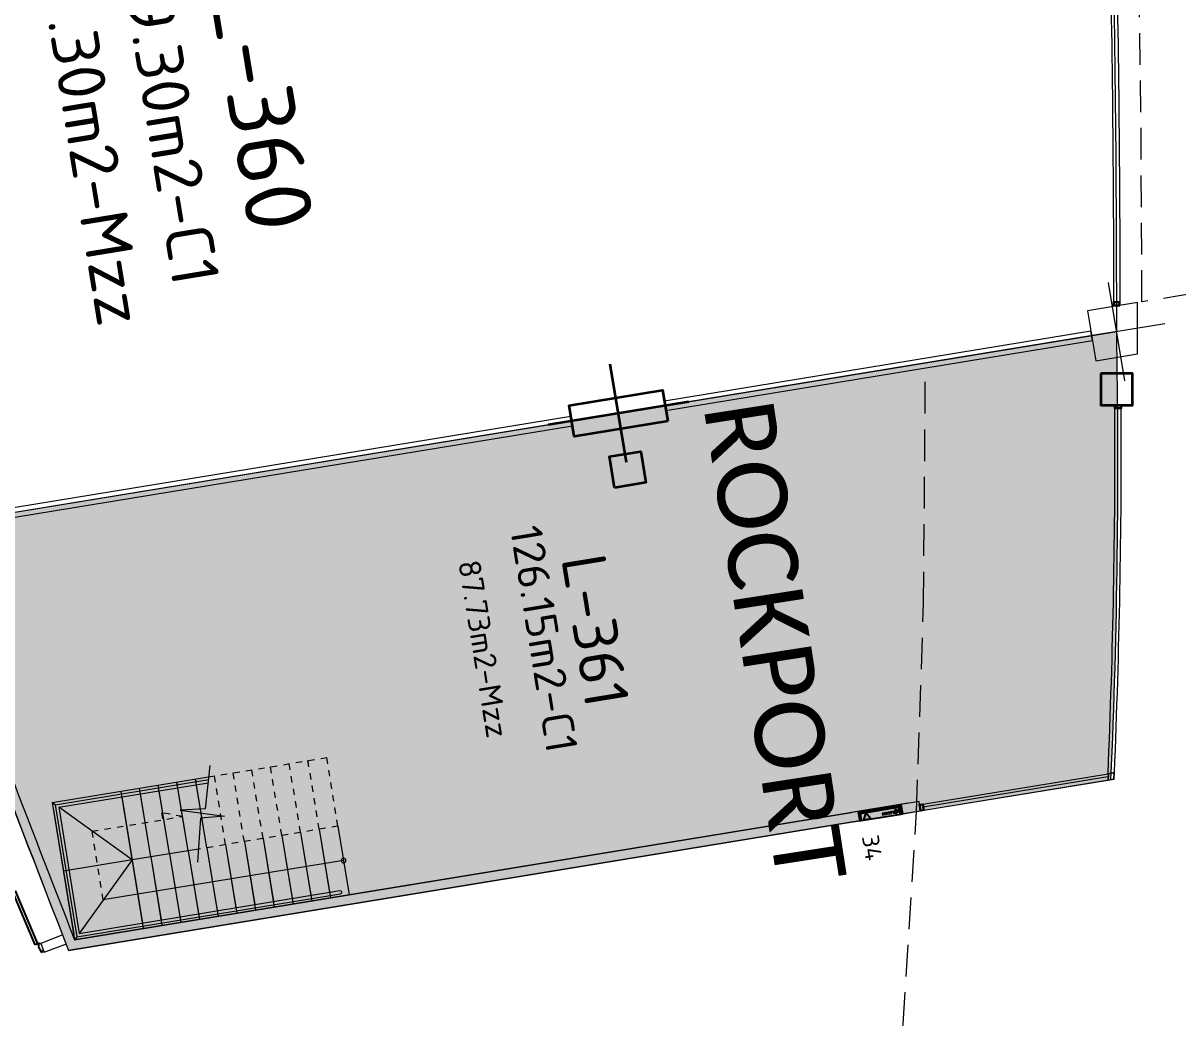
# Model space of a CAD drawing. Header units: metres. Extents: x 2 to 659295185, y -28 to 1124222152.
# Drawn here: x 655526.47 to 655544.74, y 1126324.15 to 1126339.88 of the extents above; entities that cross this region are included whole.
import ezdxf
from ezdxf.enums import TextEntityAlignment as Align

# ---------------------------------------------------------------- set-up
doc = ezdxf.new("R2010")
doc.units = ezdxf.units.M
doc.header["$MEASUREMENT"] = 0
for name, pattern in [('CCSM_C1_CUERPO CK$0$HIDDEN', [0.375, 0.25, -0.125]), ('CCSM_C1_CUERPO EL$0$DASHED', [0.75, 0.5, -0.25]), ('CCSM_C1_CUERPO FM$0$CONTINUA', [0]), ('CCSM_C1_CUERPO FM$0$DASHED', [0.75, 0.5, -0.25]), ('CCSM_C1_CUERPO NS$0$CONTINUA', [0]), ('CCSM_C1_CUERPO NS$0$HIDDEN', [0.375, 0.25, -0.125]), ('CONTINUA', [0]), ('DASHDOT', [1, 0.5, -0.25, 0, -0.25]), ('HIDDEN', [0.375, 0.25, -0.125])]:
    doc.linetypes.add(name, pattern=pattern)
doc.layers.get('0').update_dxf_attribs({"linetype": 'CONTINUOUS'})
for name, color, linetype in [('CCSM_C1_CUERPO EL$0$A-AREAS COMERCIALES', 151, 'CONTINUOUS'), ('CCSM_C1_CUERPO EL$0$A-FRENTE DE LOCAL', 4, 'CONTINUOUS'), ('CCSM_C1_CUERPO EL$0$A-LOCAL ID', 7, 'CONTINUOUS'), ('CCSM_C1_CUERPO EL$0$A-MARCOS LOCALES', 4, 'CONTINUOUS'), ('CCSM_C1_CUERPO EL$0$A-PROYECCIONES', 5, 'CCSM_C1_CUERPO EL$0$DASHED'), ('CCSM_C1_CUERPO EL$0$ID_AREA EXACTA', 7, 'CONTINUOUS'), ('CCSM_C1_CUERPO EL$0$ID_Nº LOCAL', 7, 'CONTINUOUS'), ('CCSM_C1_CUERPO EL$0$ID_RUBRO', 7, 'CONTINUOUS'), ('CCSM_C1_CUERPO FM$0$A-AREAS COMERCIALES', 151, 'CONTINUOUS'), ('CCSM_C1_CUERPO FM$0$A-EQUIPOS', 9, 'CONTINUOUS'), ('CCSM_C1_CUERPO FM$0$A-FRENTE DE LOCAL', 4, 'CCSM_C1_CUERPO FM$0$CONTINUA'), ('CCSM_C1_CUERPO FM$0$A-LOCAL ID', 7, 'CONTINUOUS'), ('CCSM_C1_CUERPO FM$0$A-MARCOS  LOCALES', 4, 'CCSM_C1_CUERPO FM$0$CONTINUA'), ('CCSM_C1_CUERPO FM$0$A-PARED', 2, 'CCSM_C1_CUERPO FM$0$CONTINUA'), ('CCSM_C1_CUERPO FM$0$A-PROYECCIONES', 5, 'CCSM_C1_CUERPO FM$0$DASHED'), ('CCSM_C1_CUERPO FM$0$ID_AREA EXACTA', 7, 'CONTINUOUS'), ('CCSM_C1_CUERPO FM$0$ID_Nº LOCAL', 7, 'CONTINUOUS'), ('CCSM_C1_CUERPO FM$0$ID_RUBRO', 7, 'CONTINUOUS'), ('CCSM_C1_CUERPO NS$0$A-PARED', 2, 'CCSM_C1_CUERPO NS$0$CONTINUA'), ('CCSM_C1_CUERPO NS$0$A-PUERTA', 5, 'CCSM_C1_CUERPO NS$0$CONTINUA')]:
    doc.layers.add(name, color=color, linetype=linetype)
for name, color, linetype, lineweight in [('CCSM_C1_CUERPO FM$0$ENUMERACIÓN DE CAJETIN DE EXTINSIÓN', 8, 'CONTINUOUS', 0), ('CCSM_XREF ESTRUCTURA15$0$E-CA-COLUMNA', 2, 'CONTINUOUS', 35), ('CCSM_XREF ESTRUCTURA15$0$E-CL-COLUMNA', 2, 'CONTINUOUS', 35), ('CCSM_XREF ESTRUCTURA15$0$E-CM-COLUMNA', 2, 'CONTINUOUS', 35), ('LOCALES ASIGNADOS', 41, 'DASHDOT', 0), ('NOMBRES LOCATARIOS', 7, 'CONTINUA', 0), ('XREF ESCALERAS', 252, 'CONTINUOUS', 0)]:
    doc.layers.add(name, color=color, linetype=linetype, lineweight=lineweight)
doc.styles.add('CCSM_C1_CUERPO EL$0$ROMANS', font='romans__.ttf')
doc.styles.add('CCSM_C1_CUERPO FM$0$ROMANS', font='romans__.ttf')
doc.styles.get("Standard").update_dxf_attribs({"font": 'tahoma.ttf'})

# ---------------------------------------------------------------- blocks, each defined once
blk = doc.blocks.new('CCSM_C1_CUERPO EL$0$MARCO LOCAL-COLUMNA')
at = {"layer": 'CCSM_C1_CUERPO EL$0$A-MARCOS LOCALES'}
for points in [[(655585.123, 1126575.588), (655585.173, 1126575.588), (655585.173, 1126575.488), (655585.123, 1126575.488)], [(655585.128, 1126575.583), (655585.168, 1126575.583), (655585.168, 1126575.493), (655585.128, 1126575.493)]]:
    blk.add_lwpolyline(points, close=True, dxfattribs=at)
blk = doc.blocks.new('CCSM_C1_CUERPO EL$0$IDENT LOCAL')
at = {"style": 'CCSM_C1_CUERPO EL$0$ROMANS'}
for tag, height, p in [('NºLOCAL', 0.7, (0.201, 1.671)), ('AREA-EXACTA', 0.5, (0, 0.85)), ('RUBRO', 0.35, (0, 0)), ('USO', 0.35, (0, -0.85))]:
    blk.add_attdef(tag, text='', height=height, dxfattribs=at).set_placement(p, align=Align.BOTTOM_CENTER)
blk = doc.blocks.new('CCSM_C1_CUERPO FM$0$FRENTE DE LOCAL2')
for points in [[(-0.05, -0.05), (-0.05, 0), (0.05, 0), (0.05, -0.05)], [(-0.045, -0.045), (-0.045, -0.005), (0.045, -0.005), (0.045, -0.045)]]:
    blk.add_lwpolyline(points, close=True)
blk = doc.blocks.new('CCSM_C1_CUERPO FM$0$CAJA DE MANGUERA')
for points in [[(0.444, 0.073), (0.473, -0.106), (0.44, -0.111), (0.417, 0.034), (-0.406, -0.1), (-0.382, -0.246), (-0.415, -0.251), (-0.444, -0.073)], [(0.417, 0.034), (0.44, -0.111), (-0.382, -0.246), (-0.406, -0.1)], [(0.299, 0.008), (0.393, -0.108), (0.246, -0.132)], [(-0.378, -0.123), (-0.288, -0.201), (-0.303, -0.111), (-0.363, -0.214)]]:
    blk.add_lwpolyline(points, close=True)
for points in [[(-0.295, -0.156), (-0.019, -0.111), (-0.012, -0.152)], [(-0.248, -0.149), (-0.241, -0.193)], [(-0.196, -0.14), (-0.189, -0.185)], [(-0.151, -0.133), (-0.144, -0.177)], [(-0.107, -0.125), (-0.1, -0.17)], [(-0.062, -0.118), (-0.055, -0.163)]]:
    blk.add_lwpolyline(points)
blk = doc.blocks.new('CCSM_C1_CUERPO NS$0$P.Der 100.15')
for p, q in [((-0.045, 0.91), (-0.085, 0.91)), ((-0.085, 0), (-0.085, 0.91)), ((-0.045, 0.91), (-0.045, 0)), ((-0.985, -0.015), (-0.985, 0)), ((-0.985, 0), (-0.96, 0)), ((-0.96, 0), (-0.96, -0.045)), ((-0.04, 0), (-0.04, -0.045)), ((-0.015, 0), (-0.04, 0)), ((-0.015, -0.015), (-0.015, 0)), ((-1, -0.015), (-0.985, -0.015)), ((-1, -0.135), (-0.985, -0.135)), ((-0.985, -0.135), (-0.985, -0.15)), ((-0.985, -0.15), (-0.96, -0.15)), ((-0.96, -0.045), (-0.95, -0.045)), ((-0.95, -0.045), (-0.96, -0.15)), ((-0.045, 0), (-0.085, 0)), ((-0.05, -0.045), (-0.04, -0.15)), ((-0.04, -0.045), (-0.05, -0.045)), ((-0.015, -0.15), (-0.04, -0.15)), ((0, -0.015), (-0.015, -0.015)), ((0, -0.135), (-0.015, -0.135)), ((-0.015, -0.135), (-0.015, -0.15))]:
    blk.add_line(p, q)
at = {"color": 8, "linetype": 'CCSM_C1_CUERPO NS$0$HIDDEN'}
blk.add_arc((-0.045, 0), 0.91, 92.5193, 180, dxfattribs=at)
blk = doc.blocks.new('CCSM_XREF ESTRUCTURA15$0$CCSM_COLUMNA REC')
at = {"layer": 'CCSM_XREF ESTRUCTURA15$0$E-CA-COLUMNA'}
blk.add_lwpolyline([(-0.25, -0.25), (0.25, -0.25), (0.25, 0.25), (-0.25, 0.25)], close=True, dxfattribs=at)
blk = doc.blocks.new('CCSM_XREF ESTRUCTURA15$0$COLUM REC 150x50mid')
at = {"color": 5}
for p, q in [((0, 1.124), (0, -1.124)), ((-0.789, 0), (0.789, 0))]:
    blk.add_line(p, q, dxfattribs=at)
blk.add_lwpolyline([(-0.25, 0.75), (-0.25, -0.75), (0.25, -0.75), (0.25, 0.75)], close=True)
blk = doc.blocks.new('CCSM_C1_CUERPO FM$0$IDENT LOCAL')
at = {"style": 'CCSM_C1_CUERPO FM$0$ROMANS'}
for tag, height, p in [('NºLOCAL', 0.7, (0, 1.514)), ('AREA-EXACTA', 0.5, (0, 0.85)), ('RUBRO', 0.35, (0, 0)), ('USO', 0.35, (0, -0.85))]:
    blk.add_attdef(tag, text='', height=height, dxfattribs=at).set_placement(p, align=Align.BOTTOM_CENTER)
blk = doc.blocks.new('stairs')
at = {"layer": 'XREF ESCALERAS'}
for p, q in [((655586.147, 1126406.541), (655586.147, 1126404.035)), ((655586.147, 1126406.541), (655588.347, 1126406.541)), ((655586.147, 1126406.541), (655586.147, 1126404.035)), ((655586.147, 1126406.541), (655588.347, 1126406.541)), ((655586.187, 1126406.501), (655586.147, 1126406.541)), ((655586.187, 1126406.501), (655588.307, 1126406.501)), ((655586.187, 1126406.501), (655586.187, 1126404.035)), ((655586.237, 1126406.541), (655588.257, 1126406.541)), ((655586.237, 1126406.451), (655588.257, 1126406.451)), ((655586.237, 1126406.451), (655586.237, 1126404.057)), ((655587.247, 1126405.441), (655586.237, 1126406.451)), ((655587.247, 1126405.441), (655587.247, 1126406.541)), ((655587.247, 1126405.441), (655587.247, 1126406.541)), ((655587.247, 1126405.441), (655588.257, 1126406.451)), ((655588.257, 1126406.451), (655588.257, 1126402.274)), ((655588.307, 1126406.501), (655588.347, 1126406.541)), ((655588.307, 1126406.501), (655588.307, 1126402.275)), ((655588.347, 1126406.541), (655588.347, 1126402.141)), ((655588.347, 1126406.541), (655588.347, 1126402.141)), ((655587.797, 1126402.141), (655587.797, 1126405.991)), ((655586.147, 1126405.441), (655586.187, 1126405.441)), ((655586.147, 1126405.441), (655588.347, 1126405.441)), ((655586.237, 1126405.441), (655588.257, 1126405.441)), ((655587.247, 1126404.376), (655587.247, 1126405.441)), ((655587.247, 1126404.376), (655587.247, 1126405.441)), ((655588.307, 1126405.441), (655588.347, 1126405.441)), ((655586.187, 1126405.141), (655586.147, 1126405.141)), ((655587.247, 1126405.141), (655586.147, 1126405.141)), ((655587.247, 1126405.141), (655586.237, 1126405.141)), ((655587.247, 1126405.141), (655588.257, 1126405.141)), ((655587.247, 1126405.141), (655588.347, 1126405.141)), ((655588.307, 1126405.141), (655588.347, 1126405.141)), ((655586.187, 1126404.841), (655586.147, 1126404.841)), ((655587.247, 1126404.841), (655586.147, 1126404.841)), ((655587.247, 1126404.841), (655586.237, 1126404.841)), ((655587.247, 1126404.841), (655588.257, 1126404.841)), ((655587.247, 1126404.841), (655588.347, 1126404.841)), ((655588.307, 1126404.841), (655588.347, 1126404.841)), ((655586.187, 1126404.541), (655586.147, 1126404.541)), ((655587.247, 1126404.541), (655586.147, 1126404.541)), ((655587.247, 1126404.541), (655586.237, 1126404.541)), ((655587.247, 1126404.541), (655588.257, 1126404.541)), ((655587.247, 1126404.541), (655588.347, 1126404.541)), ((655588.307, 1126404.541), (655588.347, 1126404.541)), ((655586.187, 1126404.241), (655586.147, 1126404.241)), ((655587.247, 1126404.241), (655586.147, 1126404.241)), ((655587.247, 1126404.241), (655586.237, 1126404.241)), ((655587.247, 1126404.241), (655588.257, 1126404.241)), ((655587.247, 1126404.241), (655588.347, 1126404.241)), ((655588.307, 1126404.241), (655588.347, 1126404.241)), ((655587.247, 1126403.941), (655588.257, 1126403.941)), ((655587.247, 1126403.941), (655588.347, 1126403.941)), ((655588.307, 1126403.941), (655588.347, 1126403.941)), ((655587.247, 1126403.641), (655588.257, 1126403.641)), ((655587.247, 1126403.641), (655588.347, 1126403.641)), ((655588.307, 1126403.641), (655588.347, 1126403.641)), ((655587.247, 1126403.341), (655588.257, 1126403.341)), ((655587.247, 1126403.341), (655588.347, 1126403.341)), ((655588.307, 1126403.341), (655588.347, 1126403.341)), ((655587.247, 1126403.041), (655588.257, 1126403.041)), ((655587.247, 1126403.041), (655588.347, 1126403.041)), ((655588.307, 1126403.041), (655588.347, 1126403.041)), ((655587.247, 1126402.741), (655588.257, 1126402.741)), ((655587.247, 1126402.741), (655588.347, 1126402.741)), ((655588.307, 1126402.741), (655588.347, 1126402.741)), ((655587.247, 1126402.441), (655588.257, 1126402.441)), ((655587.247, 1126402.441), (655588.347, 1126402.441)), ((655588.307, 1126402.441), (655588.347, 1126402.441)), ((655587.247, 1126402.141), (655588.347, 1126402.141)), ((655587.247, 1126402.141), (655588.347, 1126402.141))]:
    blk.add_line(p, q, dxfattribs=at)
at = {"layer": 'XREF ESCALERAS', "linetype": 'CCSM_C1_CUERPO CK$0$HIDDEN', "ltscale": 0.02}
for p, q in [((655587.247, 1126402.141), (655587.247, 1126404.376)), ((655587.247, 1126402.141), (655587.247, 1126404.376)), ((655586.147, 1126404.035), (655586.147, 1126404.032)), ((655586.187, 1126403.941), (655586.147, 1126403.941)), ((655586.187, 1126404.035), (655586.187, 1126404.043)), ((655586.187, 1126403.641), (655586.147, 1126403.641)), ((655586.187, 1126403.341), (655586.147, 1126403.341)), ((655586.187, 1126403.041), (655586.147, 1126403.041)), ((655586.187, 1126402.741), (655586.147, 1126402.741)), ((655586.187, 1126402.441), (655586.147, 1126402.441))]:
    blk.add_line(p, q, dxfattribs=at)
at = {"layer": 'XREF ESCALERAS', "linetype": 'HIDDEN', "ltscale": 0.02}
for p, q in [((655586.147, 1126404.035), (655586.147, 1126402.141)), ((655587.247, 1126403.941), (655586.147, 1126403.941)), ((655587.247, 1126403.641), (655586.147, 1126403.641)), ((655587.247, 1126403.341), (655586.147, 1126403.341)), ((655587.247, 1126403.041), (655586.147, 1126403.041)), ((655587.247, 1126402.741), (655586.147, 1126402.741)), ((655587.247, 1126402.441), (655586.147, 1126402.441)), ((655587.247, 1126402.141), (655586.147, 1126402.141)), ((655587.247, 1126402.141), (655586.147, 1126402.141))]:
    blk.add_line(p, q, dxfattribs=at)
at = {"layer": 'XREF ESCALERAS', "linetype": 'CCSM_C1_CUERPO CK$0$HIDDEN', "ltscale": 0.02}
blk.add_lwpolyline([(655587.797, 1126405.991), (655586.697, 1126405.991), (655586.697, 1126404.541), (655586.585, 1126404.861), (655586.697, 1126404.862)], dxfattribs=at)
at = {"layer": 'XREF ESCALERAS'}
blk.add_lwpolyline([(655585.973, 1126403.983), (655586.636, 1126404.168), (655586.594, 1126404.565), (655586.802, 1126403.885), (655586.771, 1126404.266), (655587.451, 1126404.424)], dxfattribs=at)
blk.add_circle((655587.797, 1126402.141), 0.0379, dxfattribs=at)
blk.add_circle((655587.797, 1126402.141), 0.0379, dxfattribs=at)
blk.add_arc((655588.282, 1126402.276), 0.0251, 184.3725, 356.1588, dxfattribs=at)

msp = doc.modelspace()

# ---------------------------------------------------------------- hatches: boundary and pattern name
at = {"layer": 'LOCALES ASIGNADOS'}
h = msp.add_hatch(color=256, dxfattribs=at)
edge = h.paths.add_edge_path()
edge.add_arc((219491.1056, 1054914.3756), 441878.9229, 9.308049718, 9.309563548, ccw=False)
edge.add_line((655551.8097, 1126384.9626), (655564.5398, 1126387.0492))
edge.add_line((655564.5398, 1126387.0492), (655562.5867, 1126398.9652))
edge.add_line((655562.5867, 1126398.9652), (655552.3922, 1126397.2942))
edge.add_line((655552.3922, 1126397.2942), (655552.4569, 1126396.8995))
edge.add_line((655552.4569, 1126396.8995), (655549.9212, 1126396.4839))
h = msp.add_hatch(color=256, dxfattribs=at)
edge = h.paths.add_edge_path()
edge.add_line((655527.1552, 1126387.0016), (655538.9973, 1126388.9427))
edge.add_arc((823018.0965, 1153841.5836), 169714.1602, 189.306932041, 189.308957667, ccw=False)
edge.add_line((655538.0268, 1126394.8637), (655526.1848, 1126392.9226))
edge.add_line((655526.1848, 1126392.9226), (655527.1552, 1126387.0016))
h.paths.add_polyline_path([(655539.9677, 1126383.0216), (655538.9972, 1126388.9427), (655527.1552, 1126387.0017), (655528.1257, 1126381.0806)])
h = msp.add_hatch(color=256, dxfattribs=at)
edge = h.paths.add_edge_path()
edge.add_arc((655497.215, 1126329.6016), 8.7605, 15.09937, 34.41101, ccw=False)
edge.add_arc((655493.19, 1126328.4726), 12.9407, 2.20983, 15.28325, ccw=False)
edge.add_line((655506.1211, 1126328.9716), (655523.3551, 1126335.2611))
edge.add_arc((638948.3006, 1120402.1231), 17604.9583, 19.69512614, 19.7133658)
edge.add_line((655521.4655, 1126340.5374), (655504.4425, 1126334.5524))
h = msp.add_hatch(color=256, dxfattribs=at)
edge = h.paths.add_edge_path()
edge.add_arc((655430.3519, 1126332.9053), 113.4376, 357.481971, 361.060262)
edge.add_line((655543.7701, 1126335.0043), (655525.4062, 1126331.9944))
edge.add_line((655525.4062, 1126331.9944), (655524.6543, 1126331.8711))
edge.add_arc((656136.9367, 1126561.842), 654.0462, 200.5859828, 201.2097267)
edge.add_line((655527.194, 1126325.2194), (655543.6799, 1126327.9215))

# ---------------------------------------------------------------- linework, layer by layer
at = {"layer": 'CCSM_C1_CUERPO EL$0$A-AREAS COMERCIALES', "lineweight": 5}
msp.add_lwpolyline([(655543.7701, 1126335.0043, 0.0059476), (655543.6945, 1126342.1361), (655534.7494, 1126340.6699), (655534.7494, 1126340.6699), (655534.7495, 1126340.6695), (655533.9488, 1126345.5547), (655520.5985, 1126343.3658, 0.0013037), (655524.7344, 1126331.8843)], format="xyb", close=True, dxfattribs=at)
at = {"layer": 'CCSM_C1_CUERPO EL$0$A-FRENTE DE LOCAL', "lineweight": 5}
for points in [[(655543.6475, 1126341.9988, -0.0054684), (655543.7202, 1126335.4679)], [(655543.7475, 1126342.001, -0.0054685), (655543.8202, 1126335.4679, -0.0055101)]]:
    msp.add_lwpolyline(points, format="xyb", dxfattribs=at)
at = {"layer": 'CCSM_C1_CUERPO EL$0$A-PROYECCIONES', "lineweight": 5}
msp.add_lwpolyline([(655555.3669, 1126337.3102), (655544.1699, 1126335.4749, 0.0398086), (655540.3564, 1126383.1215), (655538.4858, 1126394.5335), (655549.539, 1126396.3452), (655551.4152, 1126384.8986, -0.0382915)], format="xyb", close=True, dxfattribs=at)
at = {"layer": 'CCSM_C1_CUERPO FM$0$A-AREAS COMERCIALES', "lineweight": 5}
msp.add_lwpolyline([(655543.6799, 1126327.9215, 0.0156145), (655543.7701, 1126335.0043), (655525.4062, 1126331.9944), (655524.6543, 1126331.8711, 0.0027216), (655527.194, 1126325.2194)], format="xyb", close=True, dxfattribs=at)
at = {"layer": 'CCSM_C1_CUERPO FM$0$A-FRENTE DE LOCAL', "lineweight": 5}
for p, q in [((655540.7022, 1126327.5348), (655543.6338, 1126328.0153)), ((655543.6316, 1126327.9643), (655540.7102, 1126327.4854)), ((655540.7183, 1126327.4361), (655543.6295, 1126327.9133))]:
    msp.add_line(p, q, dxfattribs=at)
msp.add_lwpolyline([(655543.6295, 1126327.9133), (655543.7303, 1126327.9298), (655543.7346, 1126328.0318), (655543.6338, 1126328.0153), (655543.6295, 1126327.9133)], dxfattribs=at)
msp.add_lwpolyline([(655543.6347, 1126327.9192), (655543.7254, 1126327.9341), (655543.7293, 1126328.0259), (655543.6386, 1126328.011)], close=True, dxfattribs=at)
for centre, radius, start, end in [((655419.1046, 1126333.2371), 124.6386, 357.59887, 0.255083), ((655419.1115, 1126333.2369), 124.7318, 357.608356, 0.254911)]:
    msp.add_arc(centre, radius, start, end, dxfattribs=at)
at = {"layer": 'CCSM_C1_CUERPO FM$0$A-PARED', "lineweight": 5}
for p, q in [((655540.4659, 1126327.5467), (655539.5777, 1126327.4011)), ((655540.669, 1126327.428), (655540.6447, 1126327.576)), ((655527.2896, 1126325.387), (655539.5777, 1126327.4011)), ((655539.602, 1126327.2531), (655527.194, 1126325.2194))]:
    msp.add_line(p, q, dxfattribs=at)
for points in [[(655536.6177, 1126333.908), (655536.6419, 1126333.76), (655543.3875, 1126334.8656), (655543.3632, 1126335.0136)], [(655526.0263, 1126332.172), (655526.0505, 1126332.0239), (655535.1617, 1126333.5173), (655535.1374, 1126333.6654)]]:
    msp.add_lwpolyline(points, close=True, dxfattribs=at)
msp.add_lwpolyline([(655524.3318, 1126332.7392, 0.0041458), (655527.194, 1126325.2194, 0.0029485)], format="xyb", dxfattribs=at)
for points in [[(655539.602, 1126327.2531), (655539.7056, 1126327.2701), (655539.6831, 1126327.407), (655540.3641, 1126327.5187), (655540.3865, 1126327.3817), (655540.669, 1126327.428), (655540.6447, 1126327.576), (655527.2896, 1126325.387)], [(655539.7056, 1126327.2701), (655527.194, 1126325.2194)]]:
    msp.add_lwpolyline(points, dxfattribs=at)
msp.add_arc((655979.2165, 1126501.5765), 485.0574, 200.590308, 201.298961, dxfattribs=at)
at = {"layer": 'CCSM_C1_CUERPO FM$0$A-PROYECCIONES', "lineweight": 5}
msp.add_lwpolyline([(655540.3533, 1126323.5747), (655540.3957, 1126324.0612), (655540.6039, 1126327.4173), (655540.717, 1126330.709), (655540.7455, 1126334.4326)], dxfattribs=at)
at = {"layer": 'CCSM_C1_CUERPO NS$0$A-PARED', "lineweight": 5, "ltscale": 0.5}
msp.add_lwpolyline([(655527.1054, 1126325.4672), (655526.7542, 1126325.3312), (655526.8083, 1126325.1913), (655527.1594, 1126325.3273)], dxfattribs=at)
at = {"layer": 'CCSM_XREF ESTRUCTURA15$0$E-CL-COLUMNA', "color": 5, "lineweight": 5}
for p, q in [((655543.8977, 1126334.2259), (655543.6425, 1126335.7828)), ((655544.5335, 1126335.1295), (655543.0066, 1126334.8792))]:
    msp.add_line(p, q, dxfattribs=at)
at = {"layer": 'CCSM_XREF ESTRUCTURA15$0$E-CL-COLUMNA', "lineweight": 5}
msp.add_lwpolyline([(655544.1001, 1126335.4638), (655543.3106, 1126335.3344), (655543.44, 1126334.5449), (655544.0978, 1126334.6527)], close=True, dxfattribs=at)

# ---------------------------------------------------------------- block references
at = {"layer": 'CCSM_C1_CUERPO EL$0$A-LOCAL ID', "lineweight": 5}
ref = msp.add_blockref('CCSM_C1_CUERPO EL$0$IDENT LOCAL', (655526.9072, 1126338.2657), dxfattribs=dict(at, xscale=1.500000000037539, yscale=1.500000000037539, zscale=1.500000000037539, rotation=279.3084512849568))
ref.add_attrib('AREA-EXACTA', '209.30m2-C1', dxfattribs={"layer": 'CCSM_C1_CUERPO EL$0$ID_AREA EXACTA', "height": 0.75, "rotation": 279.30845, "style": 'CCSM_C1_CUERPO EL$0$ROMANS'}).set_placement((655528.1654, 1126338.472), align=Align.BOTTOM_CENTER)
ref.add_attrib('RUBRO', '209.30m2-Mzz', dxfattribs={"layer": 'CCSM_C1_CUERPO EL$0$ID_RUBRO', "height": 0.75, "rotation": 279.30845, "style": 'CCSM_C1_CUERPO EL$0$ROMANS'}).set_placement((655526.9072, 1126338.2657), align=Align.BOTTOM_CENTER)
ref.add_attrib('NºLOCAL', 'L-360', dxfattribs={"layer": 'CCSM_C1_CUERPO EL$0$ID_Nº LOCAL', "height": 1.05, "rotation": 279.30845, "style": 'CCSM_C1_CUERPO EL$0$ROMANS'}).set_placement((655529.4296, 1126338.373), align=Align.BOTTOM_CENTER)
at = {"layer": 'CCSM_C1_CUERPO EL$0$A-MARCOS LOCALES', "lineweight": 5, "xscale": -1, "rotation": 270.0080147334293}
msp.add_blockref('CCSM_C1_CUERPO EL$0$MARCO LOCAL-COLUMNA', (-470940.0515, 470592.7123), dxfattribs=at)
at = {"layer": 'CCSM_C1_CUERPO FM$0$A-EQUIPOS', "lineweight": 5, "xscale": -0.7667190465197525, "yscale": 0.76671904604882, "zscale": 0.7667190465888243, "rotation": 18.61695356093434}
msp.add_blockref('CCSM_C1_CUERPO FM$0$CAJA DE MANGUERA', (655540.0236, 1126327.4629), dxfattribs=at)
at = {"layer": 'CCSM_C1_CUERPO FM$0$A-FRENTE DE LOCAL', "lineweight": 5, "rotation": 279.3084515167023}
msp.add_blockref('CCSM_C1_CUERPO FM$0$FRENTE DE LOCAL2', (655540.7102, 1126327.4854), dxfattribs=at)
at = {"layer": 'CCSM_C1_CUERPO FM$0$A-LOCAL ID', "lineweight": 5}
ref = msp.add_blockref('CCSM_C1_CUERPO FM$0$IDENT LOCAL', (655533.4785, 1126329.9425), dxfattribs=dict(at, rotation=279.3084512403557))
ref.add_attrib('AREA-EXACTA', '126.15m2-C1', dxfattribs={"layer": 'CCSM_C1_CUERPO FM$0$ID_AREA EXACTA', "height": 0.5, "rotation": 279.30845, "style": 'CCSM_C1_CUERPO FM$0$ROMANS'}).set_placement((655534.3173, 1126330.08), align=Align.BOTTOM_CENTER)
ref.add_attrib('RUBRO', '87.73m2-Mzz', dxfattribs={"layer": 'CCSM_C1_CUERPO FM$0$ID_RUBRO', "height": 0.35, "rotation": 279.30845, "style": 'CCSM_C1_CUERPO FM$0$ROMANS'}).set_placement((655533.4785, 1126329.9425), align=Align.BOTTOM_CENTER)
ref.add_attrib('NºLOCAL', 'L-361', dxfattribs={"layer": 'CCSM_C1_CUERPO FM$0$ID_Nº LOCAL', "height": 0.7, "rotation": 279.30845, "style": 'CCSM_C1_CUERPO FM$0$ROMANS'}).set_placement((655534.9723, 1126330.1873), align=Align.BOTTOM_CENTER)
at = {"layer": 'CCSM_C1_CUERPO FM$0$A-MARCOS  LOCALES', "lineweight": 5, "rotation": 359.902448269641}
msp.add_blockref('CCSM_C1_CUERPO FM$0$FRENTE DE LOCAL2', (655543.7921, 1126333.8419), dxfattribs=at)
at = {"layer": 'CCSM_C1_CUERPO NS$0$A-PUERTA', "lineweight": 5, "rotation": 22.85089393567783}
msp.add_blockref('CCSM_C1_CUERPO NS$0$P.Der 100.15', (655526.744, 1126325.344), dxfattribs=at)
at = {"layer": 'CCSM_XREF ESTRUCTURA15$0$E-CL-COLUMNA', "lineweight": 5, "xscale": -1, "rotation": 279.3084512601026}
msp.add_blockref('CCSM_XREF ESTRUCTURA15$0$COLUM REC 150x50mid', (655535.8897, 1126333.7127), dxfattribs=at)
at = {"layer": 'CCSM_XREF ESTRUCTURA15$0$E-CM-COLUMNA', "lineweight": 5, "rotation": 269.902448409713}
msp.add_blockref('CCSM_XREF ESTRUCTURA15$0$CCSM_COLUMNA REC', (655543.7704, 1126334.0919), dxfattribs=at)
at = {"layer": 'CCSM_XREF ESTRUCTURA15$0$E-CM-COLUMNA', "lineweight": 5, "xscale": -1, "rotation": 279.3086751694348}
msp.add_blockref('CCSM_XREF ESTRUCTURA15$0$CCSM_COLUMNA REC', (655536.0357, 1126332.8246), dxfattribs=at)
at = {"layer": 'XREF ESCALERAS', "xscale": -1, "rotation": 99.30845130833629}
msp.add_blockref('stairs', (1661060.1506, 1955476.4246), dxfattribs=at)

# ---------------------------------------------------------------- texts
at = {"layer": 'CCSM_C1_CUERPO FM$0$ENUMERACIÓN DE CAJETIN DE EXTINSIÓN', "lineweight": 5, "insert": (655540.0016, 1126327.0675), "char_height": 0.26688, "width": 0.015658, "attachment_point": 1, "rotation": 279.2592, "style": 'CCSM_C1_CUERPO FM$0$ROMANS'}
msp.add_mtext('34', dxfattribs=at)
at = {"layer": 'NOMBRES LOCATARIOS', "insert": (655538.3241, 1126333.9854), "char_height": 1.10265, "width": 8.744495, "attachment_point": 1, "rotation": 278.83162}
msp.add_mtext('{\\fCalibri|b0|i0|c0|p34;ROCKPORT}', dxfattribs=at)

doc.saveas('drawing.dxf')
